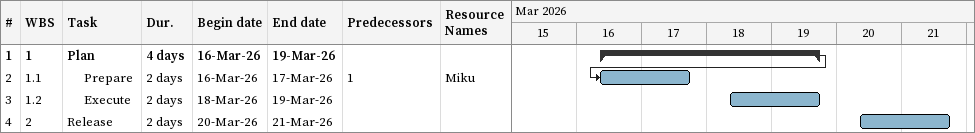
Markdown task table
| ID | WBS | Task | Duration | Start | Finish | Predecessors | Resources |
|---|---|---|---|---|---|---|---|
| 1 | 1 | **Plan** | 4d | 2026-03-16 | 2026-03-19 |  |  |
| 2 | 1.1 | Prepare | 2d | 2026-03-16 | 2026-03-17 | 1 | Miku |
| 3 | 1.2 | Execute | 2d | 2026-03-18 | 2026-03-19 |  |  |
| 4 | 2 | Release | 2d | 2026-03-20 | 2026-03-21 |  |  |
